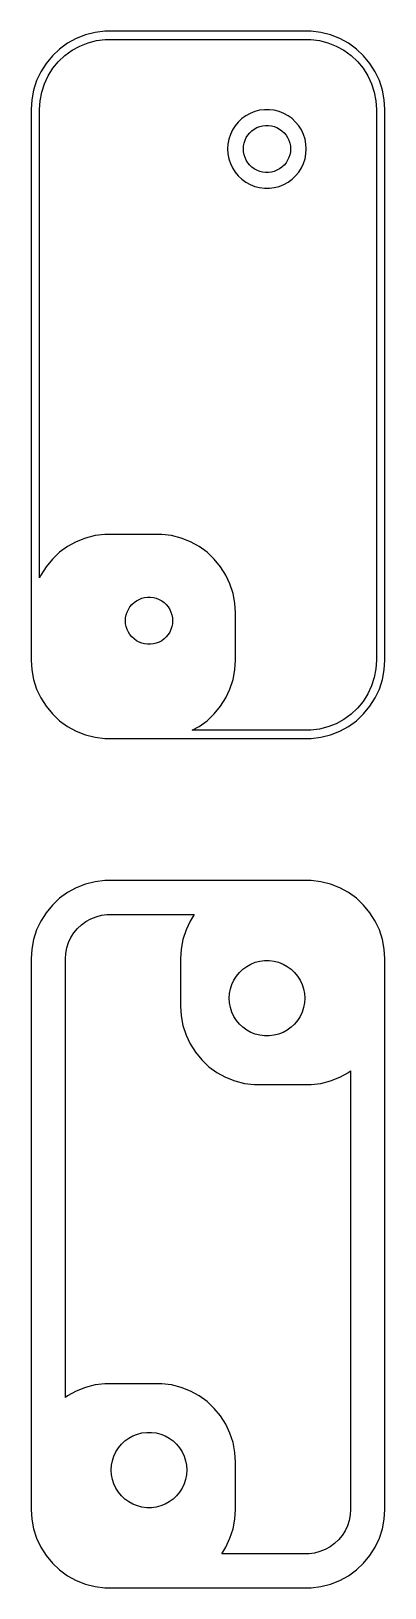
# Model space of a CAD drawing. Header units: metres. Extents: x -11.2 to 11.2, y 85.5 to 184.5.
import ezdxf

# ---------------------------------------------------------------- set-up
doc = ezdxf.new("R2010")
doc.units = ezdxf.units.M

msp = doc.modelspace()

# ---------------------------------------------------------------- linework, layer by layer
for p, q in [((-7.79507, 184.255), (-8.37889, 184.024)), ((-7.1869, 184.411), (-7.79507, 184.255)), ((-6.56395, 184.49), (-7.1869, 184.411)), ((6.56395, 184.49), (-6.56395, 184.49)), ((7.1869, 184.411), (6.56395, 184.49)), ((7.79507, 184.255), (7.1869, 184.411)), ((8.37889, 184.024), (7.79507, 184.255)), ((-9.43712, 183.353), (-9.89484, 182.923)), ((-8.92912, 183.722), (-9.43712, 183.353)), ((-9.09834, 182.943), (-8.64436, 183.273)), ((-8.37889, 184.024), (-8.92912, 183.722)), ((-8.64436, 183.273), (-8.1526, 183.543)), ((-8.1526, 183.543), (-7.63084, 183.75)), ((-7.63084, 183.75), (-7.08731, 183.889)), ((-7.08731, 183.889), (-6.53058, 183.96)), ((-6.53058, 183.96), (6.53058, 183.96)), ((6.53058, 183.96), (7.08731, 183.889)), ((7.08731, 183.889), (7.63084, 183.75)), ((7.63084, 183.75), (8.1526, 183.543)), ((8.1526, 183.543), (8.64436, 183.273)), ((8.92912, 183.722), (8.37889, 184.024)), ((8.64436, 183.273), (9.09834, 182.943)), ((9.43712, 183.353), (8.92912, 183.722)), ((9.89484, 182.923), (9.43712, 183.353)), ((-10.2951, 182.439), (-10.6315, 181.909)), ((-9.89484, 182.923), (-10.2951, 182.439)), ((-10.1658, 181.653), (-9.86511, 182.127)), ((-9.86511, 182.127), (-9.50742, 182.559)), ((-9.50742, 182.559), (-9.09834, 182.943)), ((9.09834, 182.943), (9.50742, 182.559)), ((9.50742, 182.559), (9.86511, 182.127)), ((9.86511, 182.127), (10.1658, 181.653)), ((10.2951, 182.439), (9.89484, 182.923)), ((10.6315, 181.909), (10.2951, 182.439)), ((-10.8989, 181.341), (-11.0929, 180.743)), ((-10.6315, 181.909), (-10.8989, 181.341)), ((-10.5781, 180.611), (-10.4047, 181.145)), ((-10.4047, 181.145), (-10.1658, 181.653)), ((10.1658, 181.653), (10.4047, 181.145)), ((10.4047, 181.145), (10.5781, 180.611)), ((10.8989, 181.341), (10.6315, 181.909)), ((11.0929, 180.743), (10.8989, 181.341)), ((-11.0929, 180.743), (-11.2106, 180.127)), ((-10.6833, 180.06), (-10.5781, 180.611)), ((10.5781, 180.611), (10.6833, 180.06)), ((11.2106, 180.127), (11.0929, 180.743)), ((-11.2106, 180.127), (-11.25, 179.5)), ((-11.25, 179.5), (-11.25, 144.5)), ((-10.7185, 179.5), (-10.6833, 180.06)), ((-10.7185, 149.724), (-10.7185, 179.5)), ((2.68555, 179.262), (2.41043, 179.111)), ((2.97745, 179.378), (2.68555, 179.262)), ((3.28154, 179.456), (2.97745, 179.378)), ((3.59302, 179.495), (3.28154, 179.456)), ((3.90697, 179.495), (3.59302, 179.495)), ((4.21844, 179.456), (3.90697, 179.495)), ((4.52254, 179.378), (4.21844, 179.456)), ((4.81444, 179.262), (4.52254, 179.378)), ((5.08955, 179.111), (4.81444, 179.262)), ((10.6833, 180.06), (10.7185, 179.5)), ((10.7185, 179.5), (10.7185, 144.5)), ((11.25, 179.5), (11.2106, 180.127)), ((11.25, 144.5), (11.25, 179.5)), ((1.55922, 178.204), (1.42555, 177.92)), ((1.72745, 178.469), (1.55922, 178.204)), ((1.92757, 178.711), (1.72745, 178.469)), ((2.15643, 178.926), (1.92757, 178.711)), ((2.41043, 179.111), (2.15643, 178.926)), ((2.79385, 178.156), (2.94626, 178.266)), ((2.94626, 178.266), (3.11133, 178.357)), ((3.11133, 178.357), (3.28647, 178.427)), ((3.28647, 178.427), (3.46892, 178.473)), ((3.46892, 178.473), (3.65581, 178.497)), ((3.65581, 178.497), (3.84418, 178.497)), ((3.84418, 178.497), (4.03107, 178.473)), ((4.03107, 178.473), (4.21352, 178.427)), ((4.21352, 178.427), (4.38866, 178.357)), ((4.38866, 178.357), (4.55373, 178.266)), ((4.55373, 178.266), (4.70613, 178.156)), ((5.34355, 178.926), (5.08955, 179.111)), ((5.57242, 178.711), (5.34355, 178.926)), ((5.77254, 178.469), (5.57242, 178.711)), ((5.94077, 178.204), (5.77254, 178.469)), ((6.07443, 177.92), (5.94077, 178.204)), ((1.2697, 177.313), (1.25, 177)), ((1.32854, 177.622), (1.2697, 177.313)), ((1.42555, 177.92), (1.32854, 177.622)), ((2.25, 177), (2.26183, 177.188)), ((2.26183, 177.188), (2.29712, 177.373)), ((2.29712, 177.373), (2.35533, 177.552)), ((2.35533, 177.552), (2.43553, 177.723)), ((2.43553, 177.723), (2.53647, 177.882)), ((2.53647, 177.882), (2.65654, 178.027)), ((2.65654, 178.027), (2.79385, 178.156)), ((4.70613, 178.156), (4.84344, 178.027)), ((4.84344, 178.027), (4.96352, 177.882)), ((4.96352, 177.882), (5.06445, 177.723)), ((5.06445, 177.723), (5.14465, 177.552)), ((5.14465, 177.552), (5.20287, 177.373)), ((5.20287, 177.373), (5.23816, 177.188)), ((5.23816, 177.188), (5.25, 177)), ((6.17145, 177.622), (6.07443, 177.92)), ((6.23029, 177.313), (6.17145, 177.622)), ((6.25, 177), (6.23029, 177.313)), ((1.25, 177), (1.2697, 176.687)), ((1.2697, 176.687), (1.32854, 176.378)), ((1.32854, 176.378), (1.42555, 176.08)), ((2.26183, 176.812), (2.25, 177)), ((2.29712, 176.627), (2.26183, 176.812)), ((2.35533, 176.448), (2.29712, 176.627)), ((2.43553, 176.277), (2.35533, 176.448)), ((2.53647, 176.118), (2.43553, 176.277)), ((5.06445, 176.277), (4.96352, 176.118)), ((5.14465, 176.448), (5.06445, 176.277)), ((5.20287, 176.627), (5.14465, 176.448)), ((5.23816, 176.812), (5.20287, 176.627)), ((5.25, 177), (5.23816, 176.812)), ((6.07443, 176.08), (6.17145, 176.378)), ((6.17145, 176.378), (6.23029, 176.687)), ((6.23029, 176.687), (6.25, 177)), ((1.42555, 176.08), (1.55922, 175.796)), ((1.55922, 175.796), (1.72745, 175.531)), ((1.72745, 175.531), (1.92757, 175.289)), ((1.92757, 175.289), (2.15643, 175.074)), ((2.65654, 175.973), (2.53647, 176.118)), ((2.79385, 175.844), (2.65654, 175.973)), ((2.94626, 175.734), (2.79385, 175.844)), ((3.11133, 175.643), (2.94626, 175.734)), ((3.28647, 175.573), (3.11133, 175.643)), ((3.46892, 175.527), (3.28647, 175.573)), ((3.65581, 175.503), (3.46892, 175.527)), ((3.84418, 175.503), (3.65581, 175.503)), ((4.03107, 175.527), (3.84418, 175.503)), ((4.21352, 175.573), (4.03107, 175.527)), ((4.38866, 175.643), (4.21352, 175.573)), ((4.55373, 175.734), (4.38866, 175.643)), ((4.70613, 175.844), (4.55373, 175.734)), ((4.84344, 175.973), (4.70613, 175.844)), ((4.96352, 176.118), (4.84344, 175.973)), ((5.34355, 175.074), (5.57242, 175.289)), ((5.57242, 175.289), (5.77254, 175.531)), ((5.77254, 175.531), (5.94077, 175.796)), ((5.94077, 175.796), (6.07443, 176.08)), ((2.15643, 175.074), (2.41043, 174.889)), ((2.41043, 174.889), (2.68555, 174.738)), ((2.68555, 174.738), (2.97745, 174.622)), ((2.97745, 174.622), (3.28154, 174.544)), ((3.28154, 174.544), (3.59302, 174.505)), ((3.59302, 174.505), (3.90697, 174.505)), ((3.90697, 174.505), (4.21844, 174.544)), ((4.21844, 174.544), (4.52254, 174.622)), ((4.52254, 174.622), (4.81444, 174.738)), ((4.81444, 174.738), (5.08955, 174.889)), ((5.08955, 174.889), (5.34355, 175.074)), ((-6.56395, 152.49), (-7.1869, 152.411)), ((-2.93604, 152.49), (-6.56395, 152.49)), ((-2.31308, 152.411), (-2.93604, 152.49)), ((-8.92912, 151.722), (-9.43712, 151.353)), ((-8.37889, 152.024), (-8.92912, 151.722)), ((-7.79507, 152.255), (-8.37889, 152.024)), ((-7.1869, 152.411), (-7.79507, 152.255)), ((-1.70491, 152.255), (-2.31308, 152.411)), ((-1.12109, 152.024), (-1.70491, 152.255)), ((-0.57086, 151.722), (-1.12109, 152.024)), ((-0.06287, 151.353), (-0.57086, 151.722)), ((-9.89484, 150.923), (-10.2951, 150.439)), ((-9.43712, 151.353), (-9.89484, 150.923)), ((0.39484, 150.923), (-0.06287, 151.353)), ((0.79507, 150.439), (0.39484, 150.923)), ((-10.6315, 149.909), (-10.7185, 149.724)), ((-10.2951, 150.439), (-10.6315, 149.909)), ((1.13153, 149.909), (0.79507, 150.439)), ((1.39888, 149.341), (1.13153, 149.909)), ((-4.21352, 148.427), (-4.03107, 148.473)), ((-4.03107, 148.473), (-3.84418, 148.497)), ((-3.84418, 148.497), (-3.65581, 148.497)), ((-3.65581, 148.497), (-3.46892, 148.473)), ((-3.46892, 148.473), (-3.28647, 148.427)), ((1.59291, 148.743), (1.39888, 149.341)), ((1.71057, 148.127), (1.59291, 148.743)), ((-5.20287, 147.373), (-5.14465, 147.552)), ((-5.14465, 147.552), (-5.06445, 147.723)), ((-5.06445, 147.723), (-4.96352, 147.882)), ((-4.96352, 147.882), (-4.84344, 148.027)), ((-4.84344, 148.027), (-4.70613, 148.156)), ((-4.70613, 148.156), (-4.55373, 148.266)), ((-4.55373, 148.266), (-4.38866, 148.357)), ((-4.38866, 148.357), (-4.21352, 148.427)), ((-3.28647, 148.427), (-3.11133, 148.357)), ((-3.11133, 148.357), (-2.94626, 148.266)), ((-2.94626, 148.266), (-2.79385, 148.156)), ((-2.79385, 148.156), (-2.65654, 148.027)), ((-2.65654, 148.027), (-2.53647, 147.882)), ((-2.53647, 147.882), (-2.43553, 147.723)), ((-2.43553, 147.723), (-2.35533, 147.552)), ((-2.35533, 147.552), (-2.29712, 147.373)), ((1.75, 147.5), (1.71057, 148.127)), ((1.75, 144.5), (1.75, 147.5)), ((-5.25, 147), (-5.23816, 147.188)), ((-5.23816, 146.812), (-5.25, 147)), ((-5.23816, 147.188), (-5.20287, 147.373)), ((-5.20287, 146.627), (-5.23816, 146.812)), ((-5.14465, 146.448), (-5.20287, 146.627)), ((-2.29712, 146.627), (-2.35533, 146.448)), ((-2.29712, 147.373), (-2.26183, 147.188)), ((-2.26183, 146.812), (-2.29712, 146.627)), ((-2.26183, 147.188), (-2.25, 147)), ((-2.25, 147), (-2.26183, 146.812)), ((-5.06445, 146.277), (-5.14465, 146.448)), ((-4.96352, 146.118), (-5.06445, 146.277)), ((-4.84344, 145.973), (-4.96352, 146.118)), ((-4.70613, 145.844), (-4.84344, 145.973)), ((-4.55373, 145.734), (-4.70613, 145.844)), ((-4.38866, 145.643), (-4.55373, 145.734)), ((-4.21352, 145.573), (-4.38866, 145.643)), ((-4.03107, 145.527), (-4.21352, 145.573)), ((-3.84418, 145.503), (-4.03107, 145.527)), ((-3.65581, 145.503), (-3.84418, 145.503)), ((-3.46892, 145.527), (-3.65581, 145.503)), ((-3.28647, 145.573), (-3.46892, 145.527)), ((-3.11133, 145.643), (-3.28647, 145.573)), ((-2.94626, 145.734), (-3.11133, 145.643)), ((-2.79385, 145.844), (-2.94626, 145.734)), ((-2.65654, 145.973), (-2.79385, 145.844)), ((-2.53647, 146.118), (-2.65654, 145.973)), ((-2.43553, 146.277), (-2.53647, 146.118)), ((-2.35533, 146.448), (-2.43553, 146.277)), ((-11.25, 144.5), (-11.2106, 143.873)), ((-11.2106, 143.873), (-11.0929, 143.257)), ((1.59291, 143.257), (1.71057, 143.873)), ((1.71057, 143.873), (1.75, 144.5)), ((10.6833, 143.94), (10.5781, 143.389)), ((10.7185, 144.5), (10.6833, 143.94)), ((11.0929, 143.257), (11.2106, 143.873)), ((11.2106, 143.873), (11.25, 144.5)), ((-11.0929, 143.257), (-10.8989, 142.659)), ((-10.8989, 142.659), (-10.6315, 142.091)), ((1.13153, 142.091), (1.39888, 142.659)), ((1.39888, 142.659), (1.59291, 143.257)), ((10.4047, 142.855), (10.1658, 142.347)), ((10.5781, 143.389), (10.4047, 142.855)), ((10.6315, 142.091), (10.8989, 142.659)), ((10.8989, 142.659), (11.0929, 143.257)), ((-10.6315, 142.091), (-10.2951, 141.561)), ((-10.2951, 141.561), (-9.89484, 141.077)), ((0.39484, 141.077), (0.79507, 141.561)), ((0.79507, 141.561), (1.13153, 142.091)), ((9.86511, 141.873), (9.50742, 141.441)), ((10.1658, 142.347), (9.86511, 141.873)), ((9.89484, 141.077), (10.2951, 141.561)), ((10.2951, 141.561), (10.6315, 142.091)), ((-9.89484, 141.077), (-9.43712, 140.647)), ((-9.43712, 140.647), (-8.92912, 140.278)), ((-0.57086, 140.278), (-0.06287, 140.647)), ((-0.06287, 140.647), (0.39484, 141.077)), ((8.64436, 140.727), (8.1526, 140.457)), ((9.09834, 141.057), (8.64436, 140.727)), ((8.92912, 140.278), (9.43712, 140.647)), ((9.50742, 141.441), (9.09834, 141.057)), ((9.43712, 140.647), (9.89484, 141.077)), ((-8.92912, 140.278), (-8.37889, 139.976)), ((-8.37889, 139.976), (-7.79507, 139.745)), ((-7.79507, 139.745), (-7.1869, 139.589)), ((-7.1869, 139.589), (-6.56395, 139.51)), ((-1.00392, 140.04), (-0.57086, 140.278)), ((6.53058, 140.04), (-1.00392, 140.04)), ((7.08731, 140.111), (6.53058, 140.04)), ((6.56395, 139.51), (7.1869, 139.589)), ((7.63084, 140.25), (7.08731, 140.111)), ((7.1869, 139.589), (7.79507, 139.745)), ((8.1526, 140.457), (7.63084, 140.25)), ((7.79507, 139.745), (8.37889, 139.976)), ((8.37889, 139.976), (8.92912, 140.278)), ((-6.56395, 139.51), (6.56395, 139.51)), ((-8.92912, 129.722), (-9.43712, 129.353)), ((-8.37889, 130.024), (-8.92912, 129.722)), ((-7.79507, 130.255), (-8.37889, 130.024)), ((-7.1869, 130.411), (-7.79507, 130.255)), ((-6.56395, 130.49), (-7.1869, 130.411)), ((6.56395, 130.49), (-6.56395, 130.49)), ((7.1869, 130.411), (6.56395, 130.49)), ((7.79507, 130.255), (7.1869, 130.411)), ((8.37889, 130.024), (7.79507, 130.255)), ((8.92912, 129.722), (8.37889, 130.024)), ((9.43712, 129.353), (8.92912, 129.722)), ((-9.89484, 128.923), (-10.2951, 128.439)), ((-9.43712, 129.353), (-9.89484, 128.923)), ((9.89484, 128.923), (9.43712, 129.353)), ((10.2951, 128.439), (9.89484, 128.923)), ((-10.6315, 127.909), (-10.8989, 127.341)), ((-10.2951, 128.439), (-10.6315, 127.909)), ((-8.0497, 127.675), (-7.76285, 127.884)), ((-7.76285, 127.884), (-7.45215, 128.055)), ((-7.45215, 128.055), (-7.12247, 128.185)), ((-7.12247, 128.185), (-6.77905, 128.273)), ((-6.77905, 128.273), (-6.42728, 128.318)), ((-6.42728, 128.318), (-0.87192, 128.318)), ((-1.13153, 127.909), (-1.39888, 127.341)), ((-0.87192, 128.318), (-1.13153, 127.909)), ((10.6315, 127.909), (10.2951, 128.439)), ((10.8989, 127.341), (10.6315, 127.909)), ((-11.0929, 126.743), (-11.2106, 126.127)), ((-10.8989, 127.341), (-11.0929, 126.743)), ((-8.87514, 126.539), (-8.72417, 126.86)), ((-8.72417, 126.86), (-8.53418, 127.16)), ((-8.53418, 127.16), (-8.30817, 127.433)), ((-8.30817, 127.433), (-8.0497, 127.675)), ((-1.59291, 126.743), (-1.71057, 126.127)), ((-1.39888, 127.341), (-1.59291, 126.743)), ((11.0929, 126.743), (10.8989, 127.341)), ((11.2106, 126.127), (11.0929, 126.743)), ((-11.2106, 126.127), (-11.25, 125.5)), ((-9.07341, 125.5), (-9.05115, 125.854)), ((-9.05115, 125.854), (-8.98471, 126.202)), ((-8.98471, 126.202), (-8.87514, 126.539)), ((-1.71057, 126.127), (-1.75, 125.5)), ((11.25, 125.5), (11.2106, 126.127)), ((-11.25, 125.5), (-11.25, 90.5)), ((-9.07341, 97.6168), (-9.07341, 125.5)), ((-1.75, 125.5), (-1.75, 122.5)), ((2.00047, 124.643), (2.22017, 124.849)), ((2.22017, 124.849), (2.464, 125.026)), ((2.464, 125.026), (2.72812, 125.172)), ((2.72812, 125.172), (3.00835, 125.283)), ((3.00835, 125.283), (3.30028, 125.357)), ((3.30028, 125.357), (3.59929, 125.395)), ((3.59929, 125.395), (3.9007, 125.395)), ((3.9007, 125.395), (4.19971, 125.357)), ((4.19971, 125.357), (4.49164, 125.283)), ((4.49164, 125.283), (4.77187, 125.172)), ((4.77187, 125.172), (5.03598, 125.026)), ((5.03598, 125.026), (5.27982, 124.849)), ((5.27982, 124.849), (5.49951, 124.643)), ((11.25, 90.5), (11.25, 125.5)), ((1.4254, 123.597), (1.51852, 123.883)), ((1.51852, 123.883), (1.64685, 124.156)), ((1.64685, 124.156), (1.80835, 124.411)), ((1.80835, 124.411), (2.00047, 124.643)), ((5.49951, 124.643), (5.69164, 124.411)), ((5.69164, 124.411), (5.85313, 124.156)), ((5.85313, 124.156), (5.98146, 123.883)), ((5.98146, 123.883), (6.07458, 123.597)), ((1.34999, 123), (1.36891, 123.301)), ((1.36891, 122.699), (1.34999, 123)), ((1.36891, 123.301), (1.4254, 123.597)), ((6.07458, 123.597), (6.13107, 123.301)), ((6.13107, 123.301), (6.14999, 123)), ((6.14999, 123), (6.13107, 122.699)), ((-1.75, 122.5), (-1.71057, 121.873)), ((-1.71057, 121.873), (-1.59291, 121.257)), ((1.4254, 122.403), (1.36891, 122.699)), ((1.51852, 122.117), (1.4254, 122.403)), ((1.64685, 121.844), (1.51852, 122.117)), ((1.80835, 121.589), (1.64685, 121.844)), ((5.85313, 121.844), (5.69164, 121.589)), ((5.98146, 122.117), (5.85313, 121.844)), ((6.07458, 122.403), (5.98146, 122.117)), ((6.13107, 122.699), (6.07458, 122.403)), ((-1.59291, 121.257), (-1.39888, 120.659)), ((2.00047, 121.357), (1.80835, 121.589)), ((2.22017, 121.151), (2.00047, 121.357)), ((2.464, 120.974), (2.22017, 121.151)), ((2.72812, 120.828), (2.464, 120.974)), ((3.00835, 120.717), (2.72812, 120.828)), ((4.77187, 120.828), (4.49164, 120.717)), ((5.03598, 120.974), (4.77187, 120.828)), ((5.27982, 121.151), (5.03598, 120.974)), ((5.49951, 121.357), (5.27982, 121.151)), ((5.69164, 121.589), (5.49951, 121.357)), ((-1.39888, 120.659), (-1.13153, 120.091)), ((-1.13153, 120.091), (-0.79507, 119.561)), ((3.30028, 120.643), (3.00835, 120.717)), ((3.59929, 120.605), (3.30028, 120.643)), ((3.9007, 120.605), (3.59929, 120.605)), ((4.19971, 120.643), (3.9007, 120.605)), ((4.49164, 120.717), (4.19971, 120.643)), ((-0.79507, 119.561), (-0.39484, 119.077)), ((-0.39484, 119.077), (0.06287, 118.647)), ((0.06287, 118.647), (0.57086, 118.278)), ((0.57086, 118.278), (1.12109, 117.976)), ((1.12109, 117.976), (1.70491, 117.745)), ((7.79507, 117.745), (8.37889, 117.976)), ((8.37889, 117.976), (8.92912, 118.278)), ((8.92912, 118.278), (9.07341, 118.383)), ((9.07341, 118.383), (9.07341, 90.5)), ((1.70491, 117.745), (2.31308, 117.589)), ((2.31308, 117.589), (2.93604, 117.51)), ((2.93604, 117.51), (6.56395, 117.51)), ((6.56395, 117.51), (7.1869, 117.589)), ((7.1869, 117.589), (7.79507, 117.745)), ((-8.37889, 98.0241), (-8.92912, 97.7216)), ((-7.79507, 98.2553), (-8.37889, 98.0241)), ((-7.1869, 98.4114), (-7.79507, 98.2553)), ((-6.56395, 98.4901), (-7.1869, 98.4114)), ((-2.93604, 98.4901), (-6.56395, 98.4901)), ((-2.31308, 98.4114), (-2.93604, 98.4901)), ((-1.70491, 98.2553), (-2.31308, 98.4114)), ((-1.12109, 98.0241), (-1.70491, 98.2553)), ((-0.57086, 97.7216), (-1.12109, 98.0241)), ((-8.92912, 97.7216), (-9.07341, 97.6168)), ((-0.06287, 97.3526), (-0.57086, 97.7216)), ((0.39484, 96.9227), (-0.06287, 97.3526)), ((0.79507, 96.4389), (0.39484, 96.9227)), ((1.13153, 95.9088), (0.79507, 96.4389)), ((-5.27982, 94.8492), (-5.03598, 95.0264)), ((-5.03598, 95.0264), (-4.77187, 95.1716)), ((-4.77187, 95.1716), (-4.49164, 95.2825)), ((-4.49164, 95.2825), (-4.19971, 95.3575)), ((-4.19971, 95.3575), (-3.9007, 95.3953)), ((-3.9007, 95.3953), (-3.59929, 95.3953)), ((-3.59929, 95.3953), (-3.30028, 95.3575)), ((-3.30028, 95.3575), (-3.00835, 95.2825)), ((-3.00835, 95.2825), (-2.72812, 95.1716)), ((-2.72812, 95.1716), (-2.464, 95.0264)), ((-2.464, 95.0264), (-2.22017, 94.8492)), ((1.39888, 95.3406), (1.13153, 95.9088)), ((1.59291, 94.7435), (1.39888, 95.3406)), ((-5.98146, 93.8835), (-5.85313, 94.1562)), ((-5.85313, 94.1562), (-5.69164, 94.4107)), ((-5.69164, 94.4107), (-5.49951, 94.6429)), ((-5.49951, 94.6429), (-5.27982, 94.8492)), ((-2.22017, 94.8492), (-2.00047, 94.6429)), ((-2.00047, 94.6429), (-1.80835, 94.4107)), ((-1.80835, 94.4107), (-1.64685, 94.1562)), ((-1.64685, 94.1562), (-1.51852, 93.8835)), ((1.71057, 94.1267), (1.59291, 94.7435)), ((1.75, 93.5), (1.71057, 94.1267)), ((-6.14999, 93), (-6.13107, 93.3008)), ((-6.13107, 93.3008), (-6.07458, 93.5969)), ((-6.07458, 93.5969), (-5.98146, 93.8835)), ((-1.51852, 93.8835), (-1.4254, 93.5969)), ((-1.4254, 93.5969), (-1.36891, 93.3008)), ((-1.36891, 93.3008), (-1.34999, 93)), ((1.75, 90.5), (1.75, 93.5)), ((-6.13107, 92.6992), (-6.14999, 93)), ((-6.07458, 92.4032), (-6.13107, 92.6992)), ((-5.98146, 92.1165), (-6.07458, 92.4032)), ((-5.85313, 91.8438), (-5.98146, 92.1165)), ((-1.51852, 92.1165), (-1.64685, 91.8438)), ((-1.4254, 92.4032), (-1.51852, 92.1165)), ((-1.36891, 92.6992), (-1.4254, 92.4032)), ((-1.34999, 93), (-1.36891, 92.6992)), ((-5.69164, 91.5893), (-5.85313, 91.8438)), ((-5.49951, 91.3571), (-5.69164, 91.5893)), ((-5.27982, 91.1508), (-5.49951, 91.3571)), ((-5.03598, 90.9736), (-5.27982, 91.1508)), ((-2.22017, 91.1508), (-2.464, 90.9736)), ((-2.00047, 91.3571), (-2.22017, 91.1508)), ((-1.80835, 91.5893), (-2.00047, 91.3571)), ((-1.64685, 91.8438), (-1.80835, 91.5893)), ((-11.25, 90.5), (-11.2106, 89.8733)), ((-4.77187, 90.8284), (-5.03598, 90.9736)), ((-4.49164, 90.7175), (-4.77187, 90.8284)), ((-4.19971, 90.6425), (-4.49164, 90.7175)), ((-3.9007, 90.6047), (-4.19971, 90.6425)), ((-3.59929, 90.6047), (-3.9007, 90.6047)), ((-3.30028, 90.6425), (-3.59929, 90.6047)), ((-3.00835, 90.7175), (-3.30028, 90.6425)), ((-2.72812, 90.8284), (-3.00835, 90.7175)), ((-2.464, 90.9736), (-2.72812, 90.8284)), ((1.71057, 89.8733), (1.75, 90.5)), ((9.05115, 90.1461), (8.98471, 89.7979)), ((9.07341, 90.5), (9.05115, 90.1461)), ((11.2106, 89.8733), (11.25, 90.5)), ((-11.2106, 89.8733), (-11.0929, 89.2566)), ((-11.0929, 89.2566), (-10.8989, 88.6594)), ((1.39888, 88.6594), (1.59291, 89.2566)), ((1.59291, 89.2566), (1.71057, 89.8733)), ((8.72417, 89.1398), (8.53418, 88.8404)), ((8.87514, 89.4606), (8.72417, 89.1398)), ((8.98471, 89.7979), (8.87514, 89.4606)), ((10.8989, 88.6594), (11.0929, 89.2566)), ((11.0929, 89.2566), (11.2106, 89.8733)), ((-10.8989, 88.6594), (-10.6315, 88.0912)), ((1.13153, 88.0912), (1.39888, 88.6594)), ((7.76285, 88.1161), (7.45215, 87.9453)), ((8.0497, 88.3245), (7.76285, 88.1161)), ((8.30817, 88.5672), (8.0497, 88.3245)), ((8.53418, 88.8404), (8.30817, 88.5672)), ((10.6315, 88.0912), (10.8989, 88.6594)), ((-10.6315, 88.0912), (-10.2951, 87.5611)), ((-10.2951, 87.5611), (-9.89484, 87.0773)), ((0.87192, 87.6822), (1.13153, 88.0912)), ((6.42728, 87.6822), (0.87192, 87.6822)), ((6.77905, 87.7266), (6.42728, 87.6822)), ((7.12247, 87.8148), (6.77905, 87.7266)), ((7.45215, 87.9453), (7.12247, 87.8148)), ((9.89484, 87.0773), (10.2951, 87.5611)), ((10.2951, 87.5611), (10.6315, 88.0912)), ((-9.89484, 87.0773), (-9.43712, 86.6474)), ((-9.43712, 86.6474), (-8.92912, 86.2784)), ((-8.92912, 86.2784), (-8.37889, 85.9759)), ((8.37889, 85.9759), (8.92912, 86.2784)), ((8.92912, 86.2784), (9.43712, 86.6474)), ((9.43712, 86.6474), (9.89484, 87.0773)), ((-8.37889, 85.9759), (-7.79507, 85.7447)), ((-7.79507, 85.7447), (-7.1869, 85.5886)), ((-7.1869, 85.5886), (-6.56395, 85.5099)), ((-6.56395, 85.5099), (6.56395, 85.5099)), ((6.56395, 85.5099), (7.1869, 85.5886)), ((7.1869, 85.5886), (7.79507, 85.7447)), ((7.79507, 85.7447), (8.37889, 85.9759))]:
    msp.add_line(p, q)

doc.saveas('drawing.dxf')
